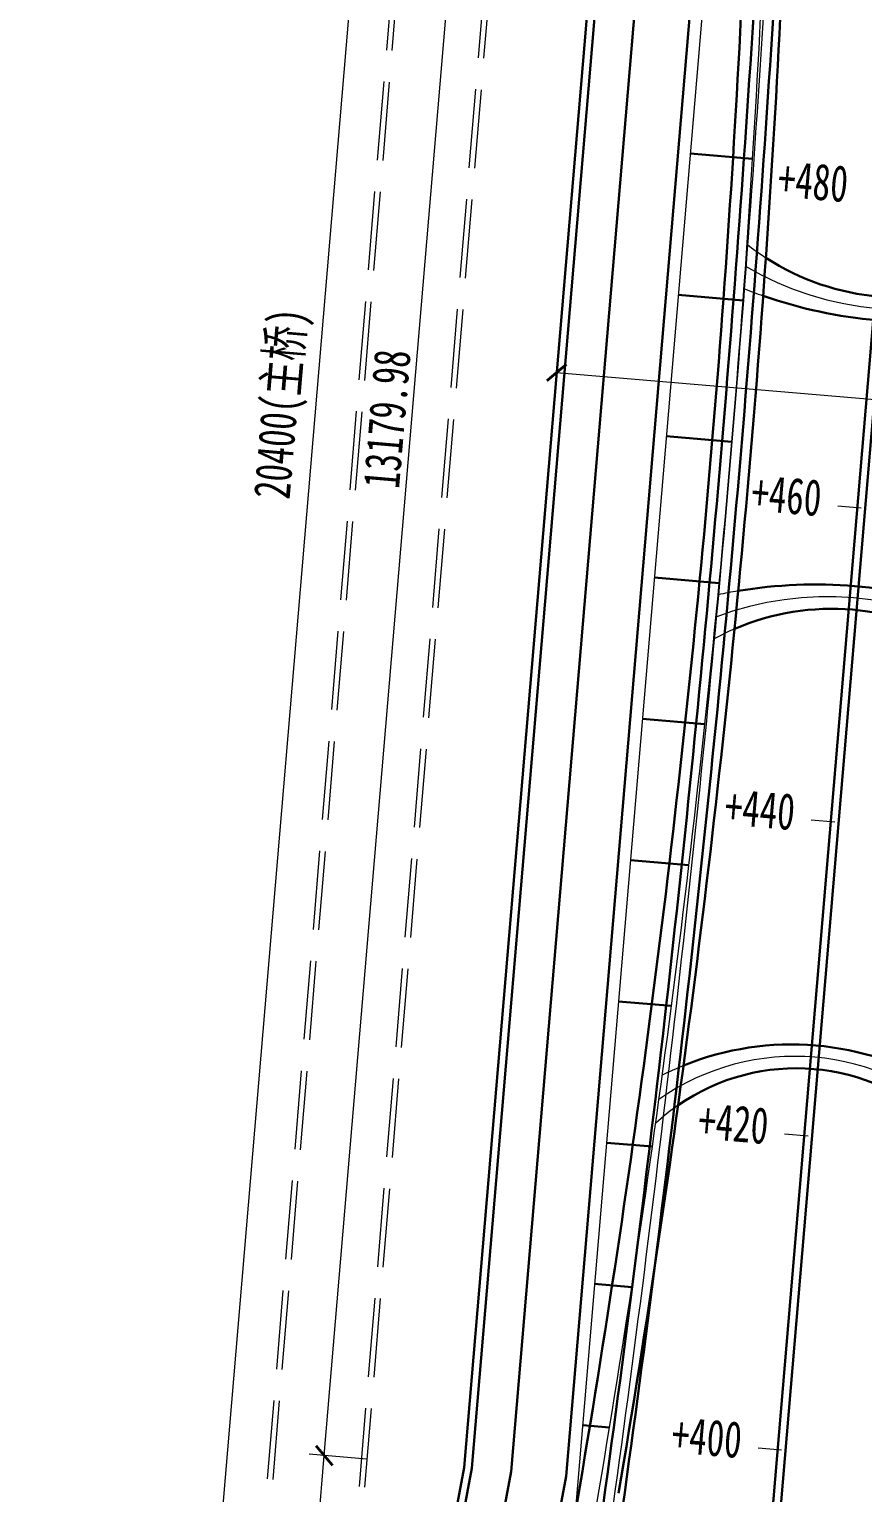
# Model space of a CAD drawing. Extents: x 0 to 531375, y 0 to 4335249.
# Drawn here: x 497958.1 to 498011, y 4326969.8 to 4327062.7 of the extents above; entities that cross this region are included whole.
import ezdxf

# ---------------------------------------------------------------- set-up
doc = ezdxf.new("R2010")
doc.units = 0
doc.header["$PDMODE"] = 1
doc.linetypes.add('CENTER', pattern=[50.800000000000004, 31.75, -6.349999999999999, 6.349999999999999, -6.349999999999999])
doc.linetypes.add('DASH', pattern=[0.35, 0.25, -0.1])
doc.layers.get('0').update_dxf_attribs({"lineweight": 15})
doc.layers.get('Defpoints').update_dxf_attribs({"color": 8, "lineweight": 15})
for name, color, linetype, lineweight in [('1_道路中线', 7, 'Continuous', 15), ('_平面辅助线', 7, 'Continuous', 15), ('地铁', 4, 'Continuous', 15), ('桥 中心线', 5, 'CENTER', 15), ('桥 构造粗实', 1, 'Continuous', 30), ('道路偏置线', 3, 'Continuous', 30)]:
    doc.layers.add(name, color=color, linetype=linetype, lineweight=lineweight)
doc.styles.add('EICAD', font='仿宋_GB2312.TTF', dxfattribs={"width": 0.7070000000000001, "height": 3})
doc.styles.get("Standard").update_dxf_attribs({"font": '', "width": 0.7})
doc.styles.get('Standard').set_extended_font_data('仿宋_GB2312')
doc.dimstyles.new('ISO-25', dxfattribs={"dimscale": 0, "dimtxt": 3, "dimasz": 1.5, "dimexe": 1.25, "dimexo": 0.625, "dimtad": 1, "dimlfac": 100, "dimdsep": 46, "dimtxsty": 'Standard', "dimblk": 'ARCHTICK', "dimcen": 2.5, "dimclrd": 256, "dimclrt": 256, "dimadec": 0, "dimazin": 0, "dimtfac": 1, "dimtmove": 0, "dimatfit": 3, "dimfxl": 3.5, "dimfxlon": 1, "dimlwd": -1, "dimlwe": -1, "dimarcsym": 0})

# ---------------------------------------------------------------- blocks, each defined once
blk = doc.blocks.new('_ArchTick')
at = {"color": 0, "linetype": 'ByBlock', "const_width": 0.15}
blk.add_lwpolyline([(-0.5, -0.5), (0.5, 0.5)], dxfattribs=at)
blk = doc.blocks.new('*D24')
at = {"layer": '_平面辅助线', "color": 0}
for p, q in [((497991.5949406587, 4327041.347107145), (497991.6354696889, 4327041.826165027)), ((498031.4525561093, 4327037.975091861), (498031.4930851395, 4327038.454149743))]:
    blk.add_line(p, q, dxfattribs=at)
at = {"layer": '_平面辅助线'}
blk.add_line((497991.554411629, 4327040.86804927), (498031.4120270797, 4327037.496033985), dxfattribs=at)
at = {"layer": 'Defpoints', "color": 0}
for p in [(497991.5544116288, 4327040.868049267), (498031.4120270794, 4327037.496033982), (498031.4120270797, 4327037.496033985)]:
    blk.add_point(p, dxfattribs=at)
at = {"layer": '_平面辅助线', "xscale": 1.153846153846154, "yscale": 1.153846153846154, "zscale": 1.153846153846154}
for p, rotation in [((497991.554411629, 4327040.86804927), 175.1642046729775), ((498031.4120270797, 4327037.496033985), 355.1642046729776)]:
    blk.add_blockref('_ArchTick', p, dxfattribs=dict(at, rotation=rotation))
at = {"layer": '_平面辅助线', "insert": (498014.1657114192, 4327040.539219879), "char_height": 2.307692307692308, "attachment_point": 5, "rotation": 355.1642046729776}
blk.add_mtext('4000', dxfattribs=at)
blk = doc.blocks.new('天津2000地铁')
at = {"layer": '地铁', "linetype": 'DASH', "ltscale": 20}
for p, q in [((-45.32169021043228, -448.0133632086217), (-12.32632022863254, -52.56081547588109)), ((-44.97290207346668, -448.0424636462703), (-11.97753220715094, -52.58991729840636)), ((-39.49194563541096, -448.4997562486678), (-6.496577583777253, -53.04723165091127)), ((-39.14315749844535, -448.5288566872477), (-6.147789562295656, -53.0763334725052))]:
    blk.add_line(p, q, dxfattribs=at)
blk = doc.blocks.new('A$C47811FC2')
at = {"color": 8}
for centre, radius, start, end in [((-52.40976181952283, 0), 13.18058896633722, 39.57225437944601, 47.48422110619867), ((-55.96024555200712, 0), 18.23107269880997, 26.96759519312526, 31.60832473856016), ((-25.57601918885485, 0), 15.60604737742589, 28.20105624791193, 33.60130551659939), ((-37.88346922583878, 0), 29.41349741444039, 14.45671846257702, 16.9951623611178), ((37.88346922537311, 0), 29.41349741444039, 163.0048376388822, 165.543281537423), ((25.57601918838918, 0), 15.60604737742589, 146.3986944834006, 151.798943752088)]:
    blk.add_arc(centre, radius, start, end, dxfattribs=at)
at = {"layer": '桥 中心线', "ltscale": 2500}
blk.add_line((100, 12.72054807226232), (-100.0000000004656, 12.72054807226232), dxfattribs=at)
at = {"layer": '桥 中心线', "ltscale": 2500, "flags": 128}
for points in [[(125, 14.75816989240411), (124, 14.65904526499798), (123, 14.56071681933827), (122, 14.46318455542496), (121, 14.36644847325806), (120, 14.27050857283757), (119, 14.17536485416349), (118, 14.08101731723582), (117, 13.98746596205455), (116, 13.8947107886197), (115, 13.80275179693126), (114, 13.71158898698922), (113, 13.62122235878632), (112, 13.53165191233711), (111, 13.4428776476343), (110, 13.35489956467791), (109, 13.26771766346792), (108, 13.18133194399706), (107, 13.09574240627989), (106, 13.01094905030913), (105, 12.92695187607751), (104, 12.84375088359957), (103, 12.76134607286076), (102, 12.67973744387564), (101, 12.59892499662965), (100, 12.51890873113734), (99, 12.43968864738417), (98, 12.36126474538469), (97, 12.28363702512433), (96, 12.20680548661767), (95, 12.13077012985013), (94, 12.05553095482901), (93, 11.98108796156157), (92, 11.90744115003326), (91, 11.83459052025137), (90, 11.76253607222315), (89, 11.69127780593408), (88, 11.62081572139141), (87, 11.55114981859515), (86, 11.4822800975453), (85, 11.41420655824186), (84, 11.3469292006921), (83, 11.28044802488148), (82, 11.21476303081726), (81, 11.14987421849946), (80, 11.08578158792806), (79, 11.02248513910308), (78, 10.9599848720245), (77, 10.89828078669234), (76, 10.83737288310658), (75, 10.77726116125996), (74, 10.71794562116702), (73, 10.65942626282049), (72, 10.60170308622037), (71, 10.54477609136665), (70, 10.48864527825208), (69, 10.43331064689118), (68, 10.3787721972767), (67, 10.32502992940863), (66, 10.27208384327969), (65, 10.21993393890443), (64, 10.16858021626831), (63, 10.11802267538587), (62, 10.06826131624984), (61, 10.01929613885295), (60, 9.97112714320974), (59, 9.923754329305666), (58, 9.877177697155275), (57, 9.831397246744018), (56, 9.786412978079168), (55, 9.742224891168007), (54, 9.698832985995978), (53, 9.656237262570356), (52, 9.614437720898422), (51, 9.573434360965619), (50, 9.533227182779227), (49, 9.49381618634652), (48, 9.455201371652947), (47, 9.417382738705783), (46, 9.380360287505027), (45, 9.34413401805068), (44, 9.308703930342745), (43, 9.274070024381217), (42, 9.240232300166097), (41, 9.207190757704664), (40, 9.174945396982366), (39, 9.143496218006476), (38, 9.112843220769717), (37, 9.082986405286645), (36, 9.053925771549984), (35, 9.025661319559733), (34, 8.998193049315887), (33, 8.971520960818452), (32, 8.945645054067425), (31, 8.920565329055533), (30, 8.896281785797328), (29, 8.87279442428553), (28, 8.850103244520142), (27, 8.828208246493887), (26, 8.807109430221317), (25, 8.786806795695156), (24, 8.767300342908129), (23, 8.748590071874787), (22, 8.730675982580577), (21, 8.713558075040053), (20, 8.697236349238663), (19, 8.681710805190958), (18, 8.666981442882388), (17, 8.653048262327504), (16, 8.639911263511747), (15, 8.627570446449681), (14, 8.616025811126747), (13, 8.605277357550221), (12, 8.59532508572738), (11, 8.586168995643675), (10, 8.577809087306377), (9, 8.570245360715488), (8, 8.563477815878286), (7, 8.557506452780215), (6, 8.552331271428557), (5, 8.547952271823306), (4, 8.544369453964464), (3, 8.541582817852031), (2, 8.539592363486008), (1, 8.538398090866394), (0, 8.537999999993188), (-1, 8.538398090866394), (-2, 8.539592363486008), (-3, 8.541582817852031), (-4, 8.544369453964464), (-5, 8.547952271823306), (-6, 8.552331271428557), (-7, 8.557506452780215), (-8, 8.563477815878286), (-9, 8.570245360715488), (-10, 8.577809087306377), (-11, 8.586168995643675), (-12, 8.59532508572738), (-13, 8.605277357550221), (-14, 8.616025811126747), (-15, 8.627570446449681), (-16, 8.639911263511747), (-17, 8.653048262327504), (-18, 8.666981442882388), (-19, 8.681710805190958), (-20, 8.697236349238663), (-21, 8.713558075040053), (-22, 8.730675982580577), (-23, 8.748590071874787), (-24, 8.767300342908129), (-25, 8.786806795695156), (-26, 8.807109430221317), (-27, 8.828208246493887), (-28, 8.850103244520142), (-29, 8.87279442428553), (-30, 8.896281785797328), (-31, 8.920565329055533), (-32, 8.945645054067425), (-33, 8.971520960818452), (-34, 8.998193049315887), (-35, 9.025661319559733), (-36, 9.053925771549984), (-37, 9.082986405286645), (-38, 9.112843220769717), (-39, 9.143496218006476), (-40, 9.174945396982366), (-41, 9.207190757704664), (-42, 9.240232300166097), (-43, 9.274070024381217), (-44, 9.308703930342745), (-45, 9.34413401805068), (-46, 9.380360287505027), (-47, 9.417382738705783), (-48, 9.455201371652947), (-49, 9.49381618634652), (-50, 9.533227182779227), (-51, 9.573434360965619), (-52, 9.614437720898422), (-53, 9.656237262570356), (-54, 9.698832985995978), (-55, 9.742224891168007), (-56, 9.786412978079168), (-57, 9.831397246744018), (-58, 9.877177697155275), (-59, 9.923754329305666), (-60, 9.97112714320974), (-61, 10.01929613885295), (-62, 10.06826131624984), (-63, 10.11802267538587), (-64, 10.16858021626831), (-65, 10.21993393890443), (-66, 10.27208384327969), (-67, 10.32502992940863), (-68, 10.3787721972767), (-69, 10.43331064689118), (-70, 10.48864527825208), (-71, 10.54477609136665), (-72, 10.60170308622037), (-73, 10.65942626282049), (-74, 10.71794562116702), (-75, 10.77726116125996), (-76, 10.83737288310658), (-77, 10.89828078669234), (-78, 10.9599848720245), (-79, 11.02248513910308), (-80, 11.08578158792806), (-81, 11.14987421849946), (-82, 11.21476303081726), (-83, 11.28044802488148), (-84, 11.3469292006921), (-85, 11.41420655824186), (-86, 11.4822800975453), (-87, 11.55114981859515), (-88, 11.62081572139141), (-89, 11.69127780593408), (-90, 11.76253607222315), (-91, 11.83459052025137), (-92, 11.90744115003326), (-93, 11.98108796156157), (-94, 12.05553095482901), (-95, 12.13077012985013), (-96, 12.20680548661767), (-97, 12.28363702512433), (-98, 12.36126474538469), (-99, 12.43968864738417), (-100, 12.51890873113734), (-101, 12.59892499662965), (-102, 12.67973744387564), (-103, 12.76134607286076), (-104, 12.84375088359957), (-105, 12.92695187607751), (-106, 13.01094905030913), (-107, 13.09574240627989), (-108, 13.18133194399706), (-109, 13.26771766346792), (-110, 13.35489956467791), (-111, 13.4428776476343), (-112, 13.53165191233711), (-113, 13.62122235878632), (-114, 13.71158898698922), (-115, 13.80275179693126), (-116, 13.8947107886197), (-117, 13.98746596205455), (-118, 14.08101731723582), (-119, 14.17536485416349), (-120, 14.27050857283757), (-121, 14.36644847325806), (-122, 14.46318455542496), (-123, 14.56071681933827), (-124, 14.65904526499798), (-125, 14.75816989240411)], [(-100, 14.75816989240411), (-99, 14.63438851154205), (-98, 14.51185116466513), (-97, 14.39055785175878), (-96, 14.27050857283757), (-95, 14.15170332789421), (-94, 14.0341421169287), (-93, 13.91782493994105), (-92, 13.80275179693126), (-91, 13.68892268789932), (-90, 13.57633761284523), (-89, 13.46499657176901), (-88, 13.35489956467791), (-87, 13.24604659155738), (-86, 13.138437652422), (-85, 13.03207274725719), (-84, 12.92695187607751), (-83, 12.82307503887568), (-82, 12.72044223565172), (-81, 12.6190534664056), (-80, 12.51890873113734), (-79, 12.42000802984694), (-78, 12.32235136253439), (-77, 12.22593872920697), (-76, 12.13077012985013), (-75, 12.03684556447842), (-74, 11.9441650330773), (-73, 11.8527285356613), (-72, 11.76253607222315), (-71, 11.67358764275559), (-70, 11.58588324727316), (-69, 11.49942288576858), (-68, 11.41420655824186), (-67, 11.33023426470026), (-66, 11.24750600512925), (-65, 11.16602177953609), (-64, 11.08578158792806), (-63, 11.00678543029062), (-62, 10.9290333066383), (-61, 10.85252521696384), (-60, 10.77726116125996), (-59, 10.7032411395412), (-58, 10.63046515180031), (-57, 10.55893319803726), (-56, 10.48864527825208), (-55, 10.41960139245202), (-54, 10.35180154062254), (-53, 10.28524572277092), (-52, 10.21993393890443), (-51, 10.15586618900852), (-50, 10.09304247309774), (-49, 10.03146279116481), (-48, 9.97112714320974), (-47, 9.912035529232524), (-46, 9.854187949233163), (-45, 9.797584403211658), (-44, 9.742224891168007), (-43, 9.688109413102211), (-42, 9.635237969014268), (-41, 9.583610558911461), (-40, 9.533227182779227), (-39, 9.484087840632128), (-38, 9.436192532462883), (-37, 9.389541258264217), (-36, 9.34413401805068), (-35, 9.299970811815), (-34, 9.257051639557176), (-33, 9.215376501277204), (-32, 9.174945396982366), (-31, 9.135758326658104), (-30, 9.097815290311699), (-29, 9.061116287950426), (-28, 9.025661319559733), (-27, 8.991450385154167), (-26, 8.958483484726457), (-25, 8.926760618269327), (-24, 8.896281785797328), (-23, 8.867046987303182), (-22, 8.839056222786896), (-21, 8.81230949224846), (-20, 8.786806795695156), (-19, 8.762548133112432), (-18, 8.739533504507563), (-17, 8.717762909887824), (-16, 8.697236349238663), (-15, 8.677953822574636), (-14, 8.659915329888463), (-13, 8.643120871180143), (-12, 8.627570446449681), (-11, 8.613264055697073), (-10, 8.600201698922318), (-9, 8.588383376125421), (-8, 8.577809087306377), (-7, 8.568478832472465), (-6, 8.560392611609132), (-5, 8.553550424730929), (-4, 8.547952271823306), (-3, 8.543598152900813), (-2, 8.540488067956174), (-1, 8.538622016989391), (0, 8.537999999993188), (1, 8.538622016989391), (2, 8.540488067956174), (3, 8.543598152900813), (4, 8.547952271823306), (5, 8.553550424730929), (6, 8.560392611609132), (7, 8.568478832472465), (8, 8.577809087306377), (9, 8.588383376125421), (10, 8.600201698922318), (11, 8.613264055697073), (12, 8.627570446449681), (13, 8.643120871180143), (14, 8.659915329888463), (15, 8.677953822574636), (16, 8.697236349238663), (17, 8.717762909887824), (18, 8.739533504507563), (19, 8.762548133112432), (20, 8.786806795695156), (21, 8.81230949224846), (22, 8.839056222786896), (23, 8.867046987303182), (24, 8.896281785797328), (25, 8.926760618269327), (26, 8.958483484726457), (27, 8.991450385154167), (28, 9.025661319559733), (29, 9.061116287950426), (30, 9.097815290311699), (31, 9.135758326658104), (32, 9.174945396982366), (33, 9.215376501277204), (34, 9.257051639557176), (35, 9.299970811815), (36, 9.34413401805068), (37, 9.389541258264217), (38, 9.436192532462883), (39, 9.484087840632128), (40, 9.533227182779227), (41, 9.583610558911461), (42, 9.635237969014268), (43, 9.688109413102211), (44, 9.742224891168007), (45, 9.797584403211658), (46, 9.854187949233163), (47, 9.912035529232524), (48, 9.97112714320974), (49, 10.03146279116481), (50, 10.09304247309774), (51, 10.15586618900852), (52, 10.21993393890443), (53, 10.28524572277092), (54, 10.35180154062254), (55, 10.41960139245202), (56, 10.48864527825208), (57, 10.55893319803726), (58, 10.63046515180031), (59, 10.7032411395412), (60, 10.77726116125996), (61, 10.85252521696384), (62, 10.9290333066383), (63, 11.00678543029062), (64, 11.08578158792806), (65, 11.16602177953609), (66, 11.24750600512925), (67, 11.33023426470026), (68, 11.41420655824186), (69, 11.49942288576858), (70, 11.58588324727316), (71, 11.67358764275559), (72, 11.76253607222315), (73, 11.8527285356613), (74, 11.9441650330773), (75, 12.03684556447842), (76, 12.13077012985013), (77, 12.22593872920697), (78, 12.32235136253439), (79, 12.42000802984694), (80, 12.51890873113734), (81, 12.6190534664056), (82, 12.72044223565172), (83, 12.82307503887568), (84, 12.92695187607751), (85, 13.03207274725719), (86, 13.138437652422), (87, 13.24604659155738), (88, 13.35489956467791), (89, 13.46499657176901), (90, 13.57633761284523), (91, 13.68892268789932), (92, 13.80275179693126), (93, 13.91782493994105), (94, 14.0341421169287), (95, 14.15170332789421), (96, 14.27050857283757), (97, 14.39055785175878), (98, 14.51185116466513), (99, 14.63438851154205), (100, 14.75816989240411)]]:
    blk.add_lwpolyline(points, dxfattribs=at)
at = {"layer": '桥 中心线', "ltscale": 2500}
for centre, radius, start, end in [((-53.47917284304275, 0), 14.99999998969888, 320.0373642684896, 39.96263573151037), ((-29.21997197903693, 0), 20.00000016769558, 334.4825833207758, 25.51741667922413), ((29.21997197857127, 0), 20.00000016769558, 154.4825833207759, 205.5174166792241)]:
    blk.add_arc(centre, radius, start, end, dxfattribs=at)
at = {"layer": '桥 构造粗实'}
for p, q in [((-63, 12.72054807226232), (-63, 11.00678543029062)), ((-54, 12.72054807226232), (-54, 10.35180154062254)), ((-45, 12.72054807226232), (-45, 9.797584403211658)), ((-36, 12.72054807226232), (-36, 9.34413401805068)), ((-27, 12.72054807226232), (-27, 8.991450385154167)), ((-18, 12.72054807226232), (-18, 8.739533504507563)), ((-9, 12.72054807226232), (-9, 8.588383376125421)), ((0, 12.72054807226232), (0, 8.537999999993188)), ((9, 12.72054807226232), (9, 8.588383376125421)), ((18, 12.72054807226232), (18, 8.739533504507563))]:
    blk.add_line(p, q, dxfattribs=at)
at = {"layer": '桥 构造粗实', "color": 3}
for points in [[(-67.89463347196579, 12.65975803879701), (-66.89617221010847, 12.57591495660745), (-65.8977114232257, 12.49331403348333), (-64.89925110526383, 12.4119552676857), (-63.90079124877229, 12.33183865749743), (-62.9023318476975, 12.2529642012305), (-61.9038728941232, 12.17533189720416), (-60.90541438153014, 12.09894174379587), (-59.90695630293339, 12.02379373936856), (-58.90849865181372, 11.94988788234332), (-57.91004142118618, 11.87722417114855), (-56.9115846036002, 11.80580260424176), (-55.91312819253653, 11.73562318010954), (-54.9146721805446, 11.66668589726032), (-53.91621656157076, 11.59899075421708), (-52.91776132769882, 11.53253774955374), (-51.9193064724095, 11.46732688185148), (-50.92085198918358, 11.40335814971331), (-49.9223978696391, 11.34063155178592), (-48.92394410818815, 11.27914708671596), (-47.92549069738015, 11.21890475320833), (-46.92703762976452, 11.15990454996063), (-45.92858489835634, 11.10214647572138), (-44.93013249663635, 11.04563052924641), (-43.93168041715398, 10.99035670933517), (-42.93322865338995, 10.93632501480169), (-41.93477719742804, 10.88353544448182), (-40.93632604274897, 10.83198799724778), (-39.93787518236786, 10.78168267199362), (-38.93942460883409, 10.73261946764251), (-37.94097431516275, 10.68479838313215), (-36.94252429436892, 10.6382194174439), (-35.94407453900203, 10.5928825695737), (-34.94562504254282, 10.54878783854656), (-33.9471757975407, 10.50593522340932), (-32.94872679701075, 10.46432472324522), (-31.95027803396806, 10.42395633715932), (-30.95182950049639, 10.3848300642785), (-29.95338119054213, 10.34694590375147), (-28.95493309618905, 10.31030385477788), (-27.95648521045223, 10.2749039165501), (-26.95803752634674, 10.2407460883187), (-25.95959003642202, 10.20783036934153), (-24.96114273415879, 10.17615675890556), (-23.96269561164081, 10.14572525632684), (-22.96424866188317, 10.11653586095053), (-21.96580187790096, 10.08858857213636), (-20.96735525270924, 10.06188338929496), (-19.96890877885744, 10.03642031184426), (-18.97046244889498, 10.01219933922402), (-17.97201625630259, 9.989220470917644), (-16.97357019316405, 9.96748370642308), (-15.97512425296008, 9.946989045274677), (-14.97667842777446, 9.927736487028595), (-13.97823271108791, 9.90972603127011), (-12.9797870949842, 9.892957677599043), (-11.98134157294407, 9.877431425666146), (-10.98289613751694, 9.863147275122172), (-9.984450781717896, 9.850105225661538), (-8.986005497630686, 9.838305277000472), (-7.987560278736054, 9.827747428891598), (-6.989115117583423, 9.818431681094806), (-5.990670007187872, 9.810358033413648), (-4.99222493963316, 9.803526485666225), (-3.993779908400028, 9.797937037721569), (-2.995334906037896, 9.793589689441431), (-1.996889925561845, 9.790484440738508), (-0.9984449590556324, 9.78862129154004), (0, 9.788000241809641), (0.998444958589971, 9.78862129154004), (1.996889925096184, 9.790484440738508), (2.995334905572235, 9.793589689441431), (3.993779907934366, 9.797937037721569), (4.992224939167499, 9.803526485666225), (5.990670006722211, 9.810358033413648), (6.989115117117763, 9.818431681094806), (7.987560278270393, 9.827747428891598), (8.986005497165023, 9.838305277000472), (9.984450781252237, 9.850105225661538), (10.98289613705128, 9.863147275122172), (11.98134157247841, 9.877431425666146), (12.97978709451854, 9.892957677599043), (13.97823271062225, 9.90972603127011), (14.9766784273088, 9.927736487028595), (15.97512425249442, 9.946989045274677), (16.97357019269839, 9.96748370642308), (17.97201625583693, 9.989220470917644), (18.97046244842931, 10.01219933922402), (19.96890877839178, 10.03642031184426), (20.96735525224358, 10.06188338929496), (21.9658018774353, 10.08858857213636), (22.96424866141752, 10.11653586095053), (23.96269561117515, 10.14572525632684), (24.96114273369312, 10.17615675890556), (25.95959003595635, 10.20783036934153), (26.95803752588107, 10.2407460883187)], [(26.98631890490651, 9.4530584906679), (25.98681617388502, 9.431970364137667), (24.98731346754357, 9.411678023949207), (23.98781078541651, 9.392181470051582), (22.98830812657252, 9.373480702386585), (21.98880549008027, 9.355575720903287), (20.98930287454277, 9.33846652554348), (19.98980027949437, 9.322153116270783), (18.99029770400375, 9.306635493019714), (17.99079514667392, 9.291913655753886), (16.99129260703921, 9.277987604429654), (15.99179008416831, 9.264857339010634), (14.99228757619858, 9.252522859453164), (13.99278508359566, 9.24098416572815), (12.99328260449692, 9.230241257791931), (11.99378013797104, 9.220294135615404), (10.99427768355235, 9.211142799169464), (9.994775239843877, 9.202787248432287), (8.995272805914283, 9.195227483374763), (7.995770381297916, 9.188463503975072), (6.996267964597791, 9.182495310211381), (5.996765554882586, 9.17732290206186), (4.997263151220976, 9.172946279526512), (3.997760753147304, 9.169365442568962), (2.998258358798921, 9.166580391196476), (1.998755968175828, 9.164591125394507), (0.9992535798810422, 9.163397645155783), (-0.0002488070167601, 9.162999950473024), (-0.9997511934489012, 9.163398041346227), (-1.999253580346703, 9.164591917775397), (-2.998755968641488, 9.166581579760534), (-3.998258359264582, 9.169367027308908), (-4.997760753612964, 9.1729482604278), (-5.997263151686638, 9.177325279124489), (-6.996765555348247, 9.18249808341352), (-7.996267964597791, 9.188466673309447), (-8.99577038176358, 9.195231048812273), (-9.995272806379942, 9.202791209965651), (-10.99477523984387, 9.211147156769584), (-11.99427768355235, 9.220298889253172), (-12.9937801384367, 9.230246407438244), (-13.99328260496259, 9.240989711361179), (-14.99278508406132, 9.252528801043805), (-15.99228757666424, 9.264863676522507), (-16.99179008416831, 9.277994337826383), (-17.99129260750487, 9.291920784991817), (-18.99079514713958, 9.306643018062461), (-19.99029770446941, 9.322161037067415), (-20.98980027996004, 9.338474842064898), (-21.98930287500843, 9.355584433091279), (-22.98880549054593, 9.373489810190222), (-23.98830812703818, 9.392190973427203), (-24.98781078588218, 9.411687922831332), (-25.98731346800923, 9.431980658475366), (-26.98681617435068, 9.453069180410239), (-27.98631890537218, 9.474953488694155), (-28.9858216624707, 9.497633583385323), (-29.98532444657758, 9.521109464541949), (-30.98482725862414, 9.545381132244074), (-31.9843300995417, 9.570448586549901), (-32.98383296979591, 9.596311827532189), (-33.98333587124944, 9.622970855263702), (-34.98283880436793, 9.650425669817196), (-35.98234176961704, 9.678676271265429), (-36.98184476885945, 9.707722659695717), (-37.98134780209512, 9.73756483518082), (-38.98085087118671, 9.768202797808042), (-39.98035397659987, 9.799636547664702), (-40.97985711880028, 9.831866084838113), (-41.97936029965058, 9.864891409415577), (-42.97886351961643, 9.898712521491687), (-43.97836677962915, 9.933329421153756), (-44.97787008062005, 9.968742108510924), (-45.97737342398613, 10.0049505836505), (-46.9768768097274, 10.04195484668162), (-47.97638023970648, 10.07975489770615), (-48.97588371438907, 10.11835073683323), (-49.97538723470643, 10.15774236415746), (-50.97489080158993, 10.19792977980251), (-51.97439441643656, 10.23891298387025), (-52.97389807924628, 10.28069197648437), (-53.97340179188176, 10.3232667577613), (-54.97290555480868, 10.36663732781017), (-55.97240936942398, 10.41080368676194), (-56.9719132357277, 10.45576583473303), (-57.97141715558246, 10.50152377185441), (-58.97092112945393, 10.54807749825704), (-59.97042515873909, 10.59542701405735), (-60.96992924343794, 10.64357231940084), (-61.96943338541314, 10.69251341441122), (-62.96893758513033, 10.742250299234), (-63.96844184398651, 10.79278297400742), (-64.96794616198167, 10.84411143886245), (-65.96745054097846, 10.89623569395189), (-66.96695498144254, 10.94915573942126), (-67.96645948430523, 11.00287157540879)], [(27.01368109462783, 8.203358002319872), (26.01318382564932, 8.182248496304965), (25.01268653199077, 8.16193556743383), (24.01218921411782, 8.142419215771952), (23.01169187296182, 8.123699441362987), (22.01119450945407, 8.105776244265142), (21.01069712499157, 8.088649624529353), (20.01019972003996, 8.072319582213822), (19.00970229553059, 8.056786117362208), (18.00920485286042, 8.042049230018163), (17.00870739249512, 8.028108920218072), (16.00820991583168, 8.014965188012866), (15.00771242333576, 8.00261803343892), (14.00721491593867, 7.991067456525342), (13.00671739503741, 7.980313457315787), (12.00621986156329, 7.970356035839357), (11.00572231644764, 7.961195192117884), (10.00522476015612, 7.952830926187742), (9.004727193620054, 7.945263238063488), (8.004229618236423, 7.938492127781501), (7.003732035402208, 7.932517595349053), (6.003234444651753, 7.927339640795253), (5.002736848313361, 7.922958264127373), (4.002239246387034, 7.919373465359968), (3.001741640735417, 7.916585244507588), (2.00124403135851, 7.914593601584783), (1.000746419653296, 7.913398536584281), (0.0002488065510988, 7.913000049520633), (-1.00024880701676, 7.913398140393838), (-2.000746420118957, 7.914592809203894), (-3.001244031824172, 7.916584055950806), (-4.001741641201078, 7.919371880620019), (-5.002239246852695, 7.922956283218809), (-6.002736848779023, 7.927337263732624), (-7.003234445117411, 7.932514822139638), (-8.003732035402207, 7.938488958447123), (-9.004229618702082, 7.945259672618703), (-10.00472719408572, 7.952826964654378), (-11.00522476015612, 7.961190834517765), (-12.00572231644764, 7.970351282201589), (-13.00621986202896, 7.980308307662197), (-14.00671739550307, 7.991061910892313), (-15.00721491640433, 8.002612091848277), (-16.00771242380142, 8.014958850508263), (-17.00820991583168, 8.028102186828617), (-18.00870739296079, 8.042042100780236), (-19.00920485332608, 8.05677859231946), (-20.00970229599625, 8.072311661417187), (-21.01019972050563, 8.088641308015212), (-22.01069712545723, 8.105767532077152), (-23.01119450991973, 8.123690333552076), (-24.01169187342748, 8.14240971239633), (-25.01218921458349, 8.161925668551703), (-26.01268653245643, 8.182238201967264), (-27.01318382611499, 8.203347312584809), (-28.01368109509349, 8.225253000346127), (-29.01417833799497, 8.247955265185738), (-30.01467555388809, 8.271454107052705), (-31.01517274184153, 8.295749525874271), (-32.01566990092397, 8.320841521577675), (-33.01616703020409, 8.346730094097438), (-34.01666412921623, 8.373415243368072), (-35.01716119609773, 8.400896969302266), (-36.01765823084861, 8.429175271834536), (-37.01815523160622, 8.45825015088485), (-38.01865219837054, 8.488121606365892), (-39.01914912927896, 8.51878963819763), (-40.01964602386578, 8.550254246292754), (-41.02014288166539, 8.582515430563943), (-42.02063970081507, 8.615573190923897), (-43.02113648084923, 8.649427527278021), (-44.02163322083653, 8.684078439531731), (-45.02212991984561, 8.719525927590437), (-46.02262657647952, 8.755769991359559), (-47.02312319073826, 8.79281063072267), (-48.02361976075918, 8.830647845592466), (-49.02411628607661, 8.869281635852529), (-50.02461276575923, 8.908712001408276), (-51.02510919887573, 8.948938942128734), (-52.02560558402912, 8.989962457919319), (-53.02610192121939, 9.031782548663614), (-54.02659820858389, 9.074399214230652), (-55.027094445657, 9.117812454518573), (-56.02759063104167, 9.162022269403678), (-57.02808676473797, 9.207028658755007), (-58.0285828448832, 9.252831622448868), (-59.02907887101173, 9.299431160361564), (-60.02957484172657, 9.346827272354856), (-61.03007075702771, 9.395019958312332), (-62.03056661505252, 9.444009218081193), (-63.03106241533533, 9.493795051537743), (-64.03155815647915, 9.544377458536472), (-65.03205383848399, 9.595756438946408), (-66.03254945948719, 9.647931992607482), (-67.0330450190231, 9.700904119388724), (-68.03354051616043, 9.75467281913734)], [(-67.10382779035717, 10.08455357279308), (-66.10228857723996, 10.00169797677517), (-65.10074889520183, 9.920088291393768), (-64.0992087512277, 9.839724518351431), (-63.09766815276815, 9.760606659358018), (-62.09612710634246, 9.682734716072444), (-61.09458561893553, 9.606108690131805), (-60.09304369753227, 9.530728583158632), (-59.09150134865193, 9.456594396746366), (-58.08995857927948, 9.38370613245206), (-57.08841539686545, 9.31206379183277), (-56.08687180792911, 9.241667376401892), (-55.08532781992108, 9.172516887643726), (-54.0837834388949, 9.104612327028008), (-53.08223867276685, 9.037953695988108), (-52.08069352759048, 8.972540995957386), (-51.07914801128209, 8.908374228311004), (-50.0776021303609, 8.84545339440956), (-49.07605589227751, 8.783778495606384), (-48.07450930308551, 8.723349533203873), (-47.07296237070113, 8.664166508497146), (-46.07141510210931, 8.606229422737668), (-45.0698675038293, 8.549538277169631), (-44.06831958331167, 8.494093072993563), (-43.0667713470757, 8.439893811402724), (-42.06522280303761, 8.386940493553993), (-41.06367395771667, 8.335233120575138), (-40.06212481809779, 8.28477169357211), (-39.06057539163157, 8.235556213621747), (-38.05902568530291, 8.187586681786343), (-37.05747570609675, 8.140863099091803), (-36.05592546146363, 8.09538546652766), (-35.05437495792285, 8.051153785083443), (-34.05282420245931, 8.008168055705028), (-33.05127320345491, 7.966428279309183), (-32.0497219664976, 7.925934456798131), (-31.04817049996928, 7.886686589037707), (-30.04661880992353, 7.848684676871925), (-29.04506690427661, 7.811928721122968), (-28.04351479001343, 7.77641872256936), (-27.04196247411893, 7.742154681982356), (-26.04040996404365, 7.709136600104103), (-25.03885726630688, 7.677364477640368), (-24.03730438882485, 7.646838315275089), (-23.03575133858249, 7.617558113663107), (-22.0341981225647, 7.589523873437427), (-21.03264474775642, 7.562735595209233), (-20.03109122160822, 7.537193279546045), (-19.02953755157068, 7.512896927000837), (-18.02798374416306, 7.489846538104758), (-17.02642980730161, 7.468042113352567), (-16.02487574750557, 7.447483653209928), (-15.0233215726912, 7.428171158120676), (-14.02176728937775, 7.410104628506815), (-13.02021290548146, 7.39328406475397), (-12.01865842752158, 7.377709467233216), (-11.01710386294871, 7.363380836271971), (-10.01554921874776, 7.350298172183101), (-9.013994502834977, 7.338461475250369), (-8.012439721729606, 7.327870745728434), (-7.010884882882237, 7.318525983842846), (-6.009329993277787, 7.310427189804613), (-5.0077750608325, 7.303574363788358), (-4.006220092065631, 7.297967505932318), (-3.004665094427764, 7.293606616360193), (-2.003110074903815, 7.290491695173841), (-1.001555041410028, 7.288622742431471), (0, 7.287999758184013), (1.001555040944367, 7.288622742431471), (2.003110074438154, 7.290491695173841), (3.004665093962103, 7.293606616360193), (4.006220091599971, 7.297967505932318), (5.007775060366838, 7.303574363788358), (6.009329992812126, 7.310427189804613), (7.010884882416576, 7.318525983842846), (8.012439721263945, 7.327870745728434), (9.013994502369314, 7.338461475250369), (10.0155492182821, 7.350298172183101), (11.01710386248305, 7.363380836271971), (12.01865842705592, 7.377709467233216), (13.02021290501579, 7.39328406475397), (14.02176728891209, 7.410104628506815), (15.02332157222554, 7.428171158120676), (16.02487574703991, 7.447483653209928), (17.02642980683595, 7.468042113352567), (18.0279837436974, 7.489846538104758), (19.02953755110502, 7.512896927000837), (20.03109122114256, 7.537193279546045), (21.03264474729076, 7.562735595209233), (22.03419812209904, 7.589523873437427), (23.03575133811682, 7.617558113663107), (24.03730438835919, 7.646838315275089), (25.03885726584122, 7.677364477640368), (26.04040996357799, 7.709136600104103), (27.04196247365326, 7.742154681982356)]]:
    blk.add_lwpolyline(points, dxfattribs=at)
for centre, radius, start, end in [((-52.40976181952283, 0), 13.18058896633722, 320.427745620554, 39.57225437944601), ((-55.96024555200712, 0), 18.23107269880997, 333.0324048068748, 26.96759519312526), ((-25.57601918885485, 0), 15.60604737742589, 331.7989437520881, 28.20105624791193), ((-37.88346922583878, 0), 29.41349741444039, 345.5432815374229, 14.45671846257702), ((37.88346922537311, 0), 29.41349741444039, 165.543281537423, 194.456718462577), ((25.57601918838918, 0), 15.60604737742589, 151.798943752088, 208.2010562479119)]:
    blk.add_arc(centre, radius, start, end, dxfattribs=at)
blk = doc.blocks.new('*D58')
blk.add_line((497974.4975296347, 4326944.914305194), (497976.7994404981, 4326972.123161118))
at = {"color": 0}
for p, q in [((497979.482164618, 4326971.896198551), (497975.841324741, 4326972.204219178)), ((497977.1802537546, 4326944.687342627), (497973.5394138776, 4326944.995363254))]:
    blk.add_line(p, q, dxfattribs=at)
at = {"layer": 'Defpoints', "color": 0}
for p in [(497976.7994404981, 4326972.123161118), (497983.736187471, 4326971.536301706), (497980.6328410705, 4326944.395248455)]:
    blk.add_point(p, dxfattribs=at)
at = {"xscale": 1.153846153846154, "yscale": 1.153846153846154, "zscale": 1.153846153846154}
for p, rotation in [((497976.7994404981, 4326972.123161118), 85.1642046757435), ((497974.4975296347, 4326944.914305194), 265.1642046757435)]:
    blk.add_blockref('_ArchTick', p, dxfattribs=dict(at, rotation=rotation))
at = {"insert": (497974.0756215234, 4326958.65179982), "char_height": 2.307692307692308, "attachment_point": 5, "rotation": 85.1642046757435}
blk.add_mtext('2730.6', dxfattribs=at)
blk = doc.blocks.new('*D68')
blk.add_line((497976.7994404983, 4326972.123161118), (497987.910213992, 4327103.453804721))
at = {"color": 0}
for p, q in [((497990.5929381118, 4327103.226842154), (497986.9520982349, 4327103.534862781)), ((497979.4821646182, 4326971.896198551), (497975.8413247413, 4326972.204219178))]:
    blk.add_line(p, q, dxfattribs=at)
at = {"layer": 'Defpoints', "color": 0}
for p in [(497987.910213992, 4327103.453804721), (497996.7857365147, 4327102.702921929), (497985.6749630211, 4326971.372278326)]:
    blk.add_point(p, dxfattribs=at)
at = {"xscale": 1.153846153846154, "yscale": 1.153846153846154, "zscale": 1.153846153846154}
for p, rotation in [((497987.910213992, 4327103.453804721), 85.1642046758663), ((497976.7994404983, 4326972.123161118), 265.1642046758662)]:
    blk.add_blockref('_ArchTick', p, dxfattribs=dict(at, rotation=rotation))
at = {"insert": (497980.7819637021, 4327037.921549583), "char_height": 2.307692307692308, "attachment_point": 5, "rotation": 85.1642046758663}
blk.add_mtext('13179.98', dxfattribs=at)
blk = doc.blocks.new('*D69')
at = {"color": 0}
for p, q in [((497987.5467665917, 4327140.115143641), (497983.9059267148, 4327140.423164268)), ((497970.3494886323, 4326936.841304611), (497966.7086487554, 4326937.149325239))]:
    blk.add_line(p, q, dxfattribs=at)
blk.add_line((497967.6667645125, 4326937.068267179), (497984.8640424719, 4327140.342106208))
at = {"layer": 'Defpoints', "color": 0}
for p in [(497984.8640424719, 4327140.342106208), (497997.122506236, 4327139.305021408), (497979.9252282765, 4326936.031182379)]:
    blk.add_point(p, dxfattribs=at)
at = {"xscale": 1.153846153846154, "yscale": 1.153846153846154, "zscale": 1.153846153846154}
for p, rotation in [((497984.8640424719, 4327140.342106208), 85.164204675899), ((497967.6667645125, 4326937.068267179), 265.164204675899)]:
    blk.add_blockref('_ArchTick', p, dxfattribs=dict(at, rotation=rotation))
at = {"insert": (497974.2575036056, 4327038.875058097), "char_height": 2.307692307692308, "attachment_point": 5, "rotation": 85.16420467589901}
blk.add_mtext('20400(主桥)', dxfattribs=at)

msp = doc.modelspace()

# ---------------------------------------------------------------- linework, layer by layer
at = {"layer": '1_道路中线', "color": 3, "linetype": 'Continuous', "extrusion": (-0.08430038206289742, -0.9964403873709906, 0)}
for points, elevation in [([(131467.6990070613, 0), (131466.1990070613, 0)], -4353612.212997268), ([(131467.6990070596, 0), (131466.1990070596, 0)], -4353592.212997268), ([(131467.699007058, 0), (131466.199007058, 0)], -4353572.212997266), ([(131467.6990070563, 0), (131466.1990070563, 0)], -4353552.212997267)]:
    msp.add_lwpolyline(points, dxfattribs=dict(at, elevation=elevation))
at = {"layer": '道路偏置线', "color": 40}
for points in [[(497977.899203888, 4326645.180632234), (498045.0713045867, 4327439.162727347)], [(497978.397424082, 4326645.138482044), (498045.5695247804, 4327439.120577157)]]:
    msp.add_lwpolyline(points, dxfattribs=at)
at = {"layer": '道路偏置线', "color": 1}
for points in [[(497982.9145494393, 4326935.77828124), (497983.6221668608, 4326944.142402016), (497988.6642841842, 4326971.11937718), (497999.7750576753, 4327102.450020783), (497999.4141405756, 4327130.805380328), (498000.1118273982, 4327139.052120262)], [(497986.402090795, 4326935.483229903), (497987.1097082166, 4326943.847350677), (497992.1518255399, 4326970.824325843), (498003.262599034, 4327102.154969444), (498002.9016819313, 4327130.51032899), (498003.599368754, 4327138.757068925)], [(497985.6749630211, 4326971.372278326), (497996.7857365147, 4327102.702921929)], [(497986.1731832147, 4326971.330128135), (497997.2823814403, 4327102.660905007)], [(497980.6328410705, 4326944.395248455), (497985.6749630211, 4326971.372278326)], [(497981.1310658784, 4326944.353152807), (497986.1731832147, 4326971.330128135)]]:
    msp.add_lwpolyline(points, dxfattribs=at)

# ---------------------------------------------------------------- block references
at = {"layer": '_平面辅助线', "color": 1, "rotation": 85.16419552332974}
msp.add_blockref('A$C47811FC2', (498011.1928860351, 4327035.750251686), dxfattribs=at)
at = {"layer": '地铁', "color": 1}
msp.add_blockref('天津2000地铁', (498003.3843082828, 4327237.285216006), dxfattribs=at)

# ---------------------------------------------------------------- texts
at = {"layer": '1_道路中线', "color": 3, "linetype": 'Continuous', "char_height": 2.3077, "width": 7.073821621621621, "attachment_point": 1, "rotation": 355.16420467614836, "style": 'EICAD'}
for s, insert in [('\\f仿宋_GB2312|b0|i0|c134|p49;\\W0.7070000000;\\T1.0000000000;\\o\\l+480', (498005.726813859, 4327054.350241854)), ('\\f仿宋_GB2312|b0|i0|c134|p49;\\W0.7070000000;\\T1.0000000000;\\o\\l+460', (498004.0408062162, 4327034.421434106)), ('\\f仿宋_GB2312|b0|i0|c134|p49;\\W0.7070000000;\\T1.0000000000;\\o\\l+440', (498002.3547985732, 4327014.492626359)), ('\\f仿宋_GB2312|b0|i0|c134|p49;\\W0.7070000000;\\T1.0000000000;\\o\\l+420', (498000.6687909302, 4326994.563818611)), ('\\f仿宋_GB2312|b0|i0|c134|p49;\\W0.7070000000;\\T1.0000000000;\\o\\l+400', (497998.9827832874, 4326974.635010865))]:
    msp.add_mtext(s, dxfattribs=dict(at, insert=insert))

# ---------------------------------------------------------------- dimensions: what is measured, and where the dimension line sits
dim = msp.add_aligned_dim(p1=(497979.9252282765, 4326936.031182379), p2=(497997.122506236, 4327139.305021408), distance=12.302255026558347, text='<>(主桥)', dimstyle='ISO-25', override={"dimscale": 0.7692307692307693, "dimtxsty": 'Standard'})
dim.commit()
dim.dimension.update_dxf_attribs({"geometry": '*D69', "text_midpoint": (497974.2575036056, 4327038.875058097)})
dim = msp.add_aligned_dim(p1=(497985.6749630211, 4326971.372278326), p2=(497996.7857365147, 4327102.702921929), distance=8.907228806934715, dimstyle='ISO-25', override={"dimscale": 0.7692307692307693})
dim.commit()
dim.dimension.update_dxf_attribs({"geometry": '*D68', "text_midpoint": (497980.7819637021, 4327037.921549583)})
dim = msp.add_linear_dim(base=(497976.7994404981, 4326972.123161118), p1=(497980.6328410705, 4326944.395248455), p2=(497983.736187471, 4326971.536301706), angle=85.16420467578067, dimstyle='ISO-25', override={"dimscale": 0.7692307692307693, "dimdec": 1, "dimblk": 'ArchTick'})
dim.commit()
dim.dimension.update_dxf_attribs({"geometry": '*D58', "text_midpoint": (497974.0756215234, 4326958.65179982)})
at = {"layer": '_平面辅助线'}
dim = msp.add_linear_dim(base=(498031.4120270797, 4327037.496033985), p1=(497991.5544116288, 4327040.868049267), p2=(498031.4120270794, 4327037.496033982), angle=355.1642046729705, dimstyle='ISO-25', override={"dimscale": 0.7692307692307693}, dxfattribs=at)
dim.commit()
dim.dimension.update_dxf_attribs({"geometry": '*D24', "text_midpoint": (498014.0326447556, 4327038.966356335), "dimtype": 161})

doc.saveas('drawing.dxf')
